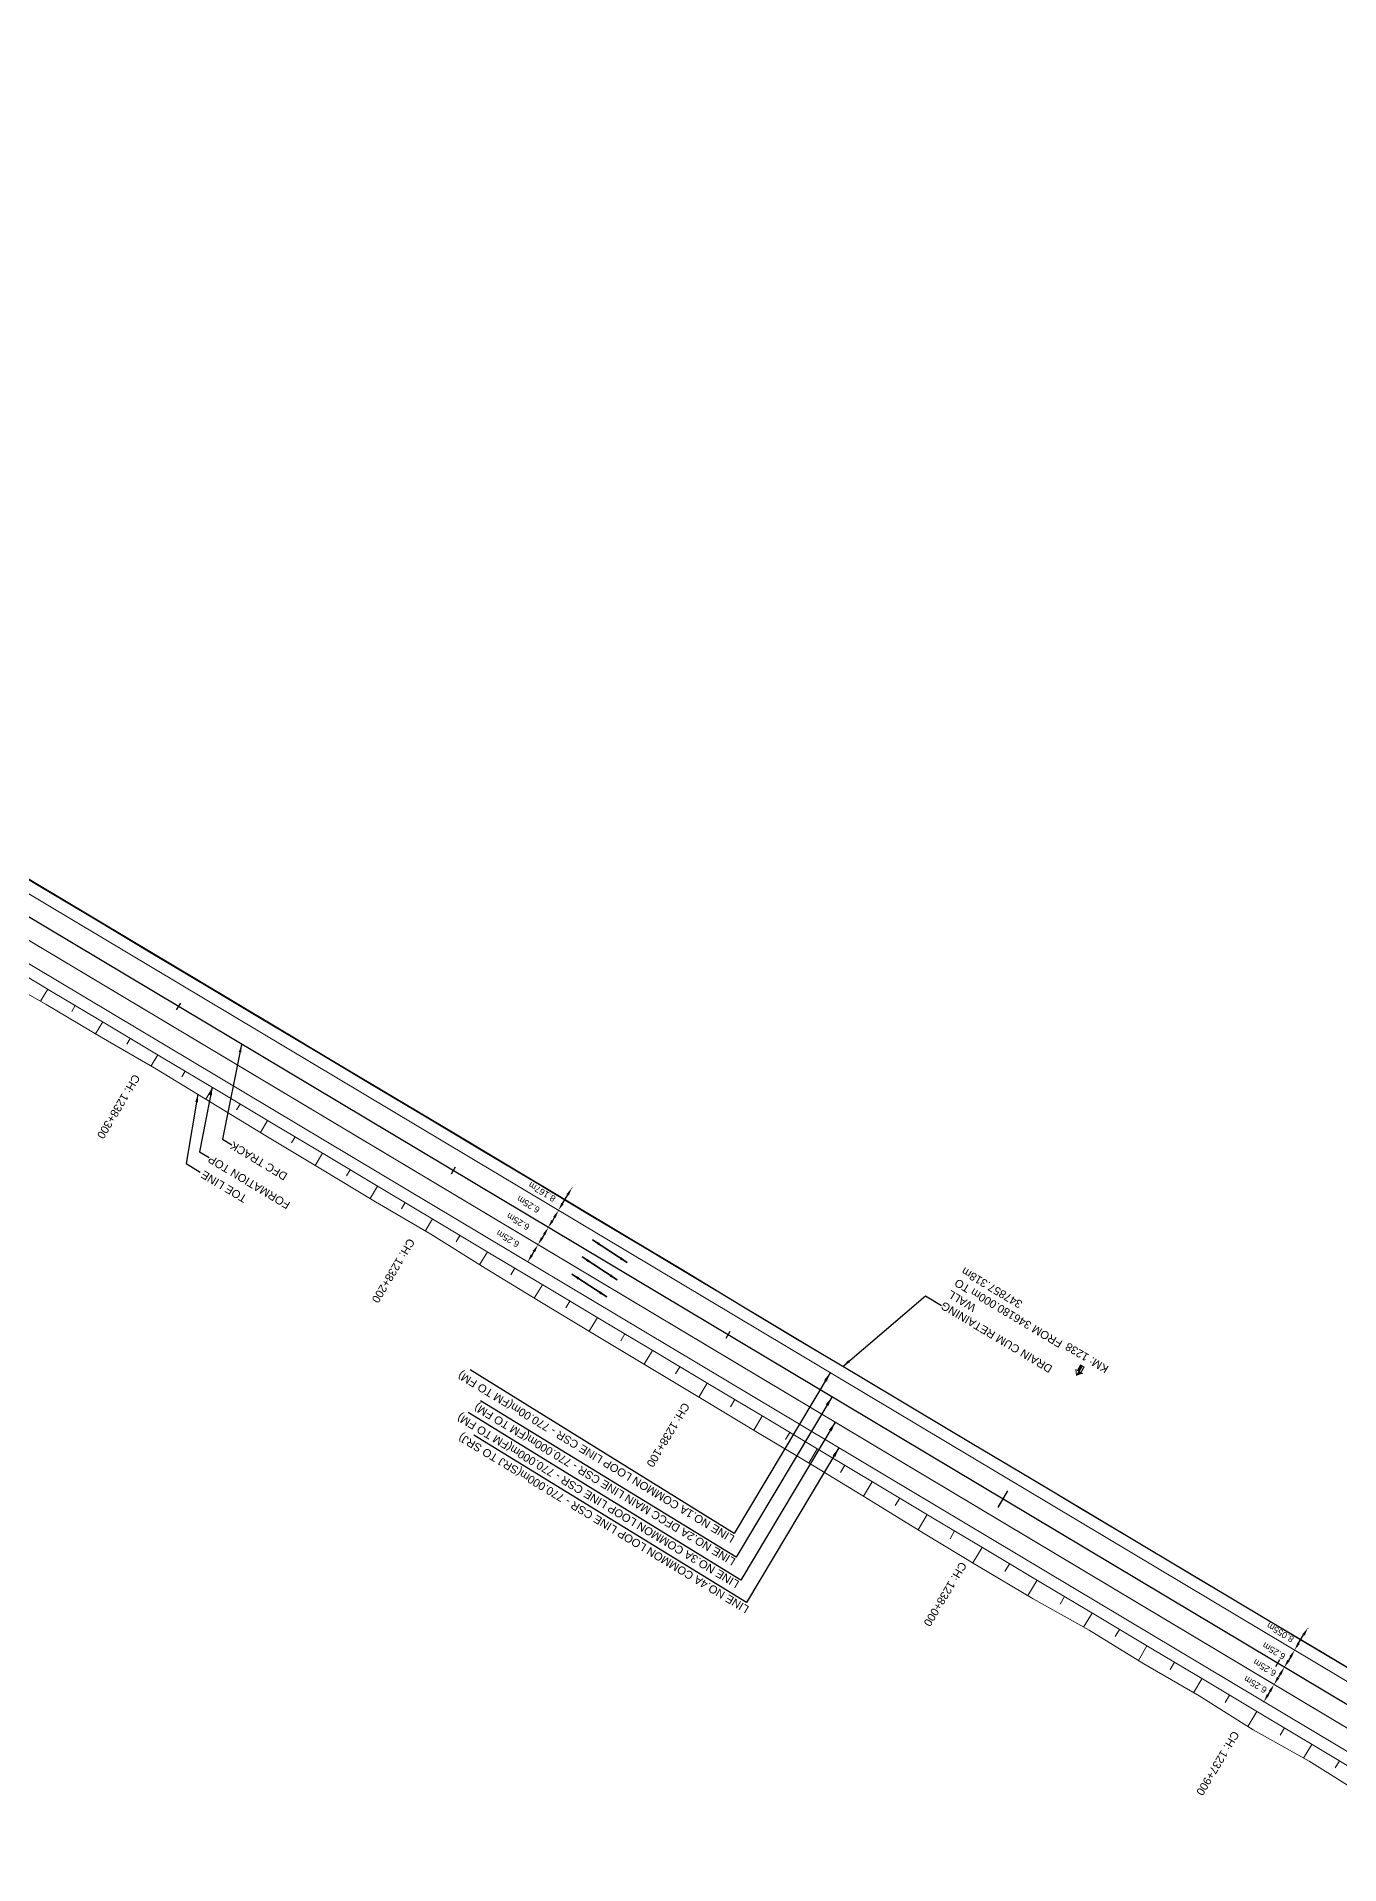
# Model space of a CAD drawing. Header units: metres. Extents: x 593990 to 611207, y 3401545 to 3411811.
# Drawn here: x 604843 to 605250, y 3405052 to 3405623 of the extents above; entities that cross this region are included whole.
import ezdxf
from ezdxf.enums import TextEntityAlignment as Align

# ---------------------------------------------------------------- set-up
doc = ezdxf.new("R2010")
doc.units = ezdxf.units.M
doc.header["$MEASUREMENT"] = 0
doc.linetypes.add('CENTER2', pattern=[1.125, 0.75, -0.125, 0.125, -0.125])
for name, color, linetype, lineweight in [('C-ALIG-DG-LINE', 1, 'CENTER2', 70), ('C-ALIG-LABL-DG', 1, 'Continuous', 25), ('Km post', 1, 'Continuous', 13), ("NEW CHAWAPAIL STN. SRJ's", 10, 'Continuous', 0), ('PROPOSED DFCC TOE LINE', 239, 'Continuous', 0), ('PROPOSED DFCC TOE SLOPES', 239, 'Continuous', 0), ('PROPOSED DFCC TRACK', 1, 'Continuous', 0), ('PROPOSED DRAIN CUM RETAINING WALL', 144, 'Continuous', 30), ('PROPOSED FORMATION LINE - PLAN', 187, 'Continuous', 0)]:
    doc.layers.add(name, color=color, linetype=linetype, lineweight=lineweight)
doc.styles.add('Arial', font='arial.ttf')
doc.styles.get("Standard").update_dxf_attribs({"font": 'arial.ttf'})
doc.styles.add('Style-Arial', font='arial.ttf')
doc.dimstyles.new('ISO-25', dxfattribs={"dimtxt": 2.5, "dimasz": 2.5, "dimexe": 1.25, "dimexo": 0.625, "dimtad": 1, "dimtxsty": 'Standard', "dimcen": 2.5, "dimadec": 0, "dimazin": 0, "dimtfac": 1, "dimtmove": 0, "dimatfit": 3, "dimfxl": 1, "dimarcsym": 0})
doc.dimstyles.get("Standard").update_dxf_attribs({"dimtxt": 0.18, "dimasz": 0.18, "dimexe": 0.18, "dimexo": 0.0625, "dimgap": 0.09, "dimtad": 0, "dimtih": 1, "dimtoh": 1, "dimdec": 4, "dimzin": 0, "dimdsep": 46, "dimtxsty": 'Standard', "dimcen": 0.09, "dimadec": 0, "dimazin": 0, "dimtfac": 1, "dimtdec": 4, "dimtofl": 0, "dimtmove": 0, "dimatfit": 3, "dimfxl": 1, "dimtolj": 1, "dimtzin": 0, "dimarcsym": 0})

# ---------------------------------------------------------------- blocks, each defined once
blk = doc.blocks.new('*D302')
at = {"layer": 'Defpoints', "color": 0, "transparency": 16777216}
for p in [(605006.39, 3405256.66), (605003.04, 3405251.38), (605003.19, 3405251.29)]:
    blk.add_point(p, dxfattribs=at)
at = {"layer": 'PROPOSED DFCC TRACK', "color": 0, "lineweight": -2, "transparency": 16777216}
for p, q in [((605004.96, 3405254.6), (605004.32, 3405253.53)), ((605006.28, 3405256.72), (605006.14, 3405256.81)), ((605003.08, 3405251.36), (605002.93, 3405251.44))]:
    blk.add_line(p, q, dxfattribs=at)
at = {"layer": 'PROPOSED DFCC TRACK', "color": 0, "transparency": 16777216}
for points in [[(605004.6, 3405254.81), (605005.32, 3405254.39), (605006.24, 3405256.74)], [(605003.96, 3405253.74), (605004.68, 3405253.31), (605003.04, 3405251.38)]]:
    blk.add_solid(points, dxfattribs=at)
at = {"layer": 'PROPOSED DFCC TRACK', "color": 0, "lineweight": 0, "transparency": 16777216, "insert": (604996.83, 3405258.63), "char_height": 2, "attachment_point": 5, "rotation": 149, "style": 'Style-Arial'}
blk.add_mtext('\\A1;6.25m', dxfattribs=at)
blk = doc.blocks.new('TerminatorOpen_0.5')
at = {"color": 0, "linetype": 'ByBlock', "lineweight": -2}
for q in [(-1, 0.25), (-1, 0), (-1, -0.25)]:
    blk.add_line((0, 0), q, dxfattribs=at)
blk = doc.blocks.new('*D303')
at = {"layer": 'Defpoints', "color": 0, "transparency": 16777216}
for p in [(605003.19, 3405251.29), (604999.83, 3405246.01), (604999.98, 3405245.93)]:
    blk.add_point(p, dxfattribs=at)
at = {"layer": 'PROPOSED DFCC TRACK', "color": 0, "lineweight": -2, "transparency": 16777216}
for p, q in [((605001.75, 3405249.23), (605001.11, 3405248.16)), ((605003.08, 3405251.36), (605002.93, 3405251.44)), ((604999.87, 3405245.99), (604999.72, 3405246.08))]:
    blk.add_line(p, q, dxfattribs=at)
at = {"layer": 'PROPOSED DFCC TRACK', "color": 0, "transparency": 16777216}
for points in [[(605001.4, 3405249.45), (605002.11, 3405249.02), (605003.04, 3405251.38)], [(605000.76, 3405248.37), (605001.47, 3405247.95), (604999.83, 3405246.01)]]:
    blk.add_solid(points, dxfattribs=at)
at = {"layer": 'PROPOSED DFCC TRACK', "color": 0, "lineweight": 0, "transparency": 16777216, "insert": (604993.62, 3405253.26), "char_height": 2, "attachment_point": 5, "rotation": 149, "style": 'Style-Arial'}
blk.add_mtext('\\A1;6.25m', dxfattribs=at)
blk = doc.blocks.new('*D304')
at = {"layer": 'Defpoints', "color": 0, "transparency": 16777216}
for p in [(604999.98, 3405245.93), (604996.62, 3405240.65), (604996.77, 3405240.56)]:
    blk.add_point(p, dxfattribs=at)
at = {"layer": 'PROPOSED DFCC TRACK', "color": 0, "lineweight": -2, "transparency": 16777216}
for p, q in [((604998.55, 3405243.87), (604997.91, 3405242.8)), ((604999.87, 3405245.99), (604999.72, 3405246.08)), ((604996.67, 3405240.63), (604996.52, 3405240.71))]:
    blk.add_line(p, q, dxfattribs=at)
at = {"layer": 'PROPOSED DFCC TRACK', "color": 0, "transparency": 16777216}
for points in [[(604997.55, 3405243.01), (604998.26, 3405242.58), (604996.62, 3405240.65)], [(604998.19, 3405244.08), (604998.91, 3405243.66), (604999.83, 3405246.01)]]:
    blk.add_solid(points, dxfattribs=at)
at = {"layer": 'PROPOSED DFCC TRACK', "color": 0, "lineweight": 0, "transparency": 16777216, "insert": (604990.41, 3405247.9), "char_height": 2, "attachment_point": 5, "rotation": 149, "style": 'Style-Arial'}
blk.add_mtext('\\A1;6.25m', dxfattribs=at)
blk = doc.blocks.new('*D305')
at = {"layer": 'Defpoints', "color": 0, "transparency": 16777216}
for p in [(605010.33, 3405263.82), (605010.41, 3405263.77), (605006.14, 3405256.81)]:
    blk.add_point(p, dxfattribs=at)
at = {"layer": 'PROPOSED DFCC TRACK', "color": 0, "lineweight": -2, "transparency": 16777216}
for p, q in [((605007.49, 3405258.91), (605009.12, 3405261.63)), ((605010.44, 3405263.75), (605010.51, 3405263.71)), ((605006.24, 3405256.74), (605006.32, 3405256.7))]:
    blk.add_line(p, q, dxfattribs=at)
at = {"layer": 'PROPOSED DFCC TRACK', "color": 0, "transparency": 16777216}
for points in [[(605008.76, 3405261.84), (605009.48, 3405261.41), (605010.41, 3405263.77)], [(605007.14, 3405259.12), (605007.85, 3405258.7), (605006.21, 3405256.76)]]:
    blk.add_solid(points, dxfattribs=at)
at = {"layer": 'PROPOSED DFCC TRACK', "color": 0, "lineweight": 0, "transparency": 16777216, "insert": (605001.1, 3405262.52), "char_height": 2, "attachment_point": 5, "rotation": 149, "style": 'Style-Arial'}
blk.add_mtext('\\A1;8.167m', dxfattribs=at)
blk = doc.blocks.new('*D188')
at = {"layer": 'Defpoints', "color": 0, "transparency": 16777216}
for p in [(605236.32, 3405119.25), (605232.96, 3405113.98), (605233.11, 3405113.89)]:
    blk.add_point(p, dxfattribs=at)
at = {"layer": 'PROPOSED DFCC TRACK', "color": 0, "lineweight": -2, "transparency": 16777216}
for p, q in [((605236.21, 3405119.32), (605236.06, 3405119.4)), ((605233.01, 3405113.95), (605232.86, 3405114.04)), ((605234.89, 3405117.19), (605234.25, 3405116.12))]:
    blk.add_line(p, q, dxfattribs=at)
at = {"layer": 'PROPOSED DFCC TRACK', "color": 0, "transparency": 16777216}
for points in [[(605234.53, 3405117.41), (605235.25, 3405116.98), (605236.17, 3405119.34)], [(605233.89, 3405116.34), (605234.61, 3405115.91), (605232.96, 3405113.98)]]:
    blk.add_solid(points, dxfattribs=at)
at = {"layer": 'PROPOSED DFCC TRACK', "color": 0, "lineweight": 0, "transparency": 16777216, "insert": (605229.71, 3405119.11), "char_height": 2, "attachment_point": 5, "rotation": 149, "style": 'Style-Arial'}
blk.add_mtext('\\A1;6.25m', dxfattribs=at)
blk = doc.blocks.new('*D189')
at = {"layer": 'Defpoints', "color": 0, "transparency": 16777216}
for p in [(605233.11, 3405113.89), (605229.76, 3405108.61), (605229.91, 3405108.52)]:
    blk.add_point(p, dxfattribs=at)
at = {"layer": 'PROPOSED DFCC TRACK', "color": 0, "lineweight": -2, "transparency": 16777216}
for p, q in [((605231.68, 3405111.83), (605231.04, 3405110.76)), ((605233.01, 3405113.95), (605232.86, 3405114.04)), ((605229.8, 3405108.59), (605229.65, 3405108.67))]:
    blk.add_line(p, q, dxfattribs=at)
at = {"layer": 'PROPOSED DFCC TRACK', "color": 0, "transparency": 16777216}
for points in [[(605231.32, 3405112.04), (605232.04, 3405111.62), (605232.96, 3405113.98)], [(605230.68, 3405110.97), (605231.4, 3405110.54), (605229.76, 3405108.61)]]:
    blk.add_solid(points, dxfattribs=at)
at = {"layer": 'PROPOSED DFCC TRACK', "color": 0, "lineweight": 0, "transparency": 16777216, "insert": (605226.85, 3405113.87), "char_height": 2, "attachment_point": 5, "rotation": 149, "style": 'Style-Arial'}
blk.add_mtext('\\A1;6.25m', dxfattribs=at)
blk = doc.blocks.new('*D190')
at = {"layer": 'Defpoints', "color": 0, "transparency": 16777216}
for p in [(605229.91, 3405108.52), (605226.55, 3405103.25), (605226.7, 3405103.16)]:
    blk.add_point(p, dxfattribs=at)
at = {"layer": 'PROPOSED DFCC TRACK', "color": 0, "lineweight": -2, "transparency": 16777216}
for p, q in [((605228.48, 3405106.46), (605227.84, 3405105.39)), ((605229.8, 3405108.59), (605229.65, 3405108.67)), ((605226.59, 3405103.22), (605226.45, 3405103.31))]:
    blk.add_line(p, q, dxfattribs=at)
at = {"layer": 'PROPOSED DFCC TRACK', "color": 0, "transparency": 16777216}
for points in [[(605228.12, 3405106.68), (605228.83, 3405106.25), (605229.76, 3405108.61)], [(605227.48, 3405105.61), (605228.19, 3405105.18), (605226.55, 3405103.25)]]:
    blk.add_solid(points, dxfattribs=at)
at = {"layer": 'PROPOSED DFCC TRACK', "color": 0, "lineweight": 0, "transparency": 16777216, "insert": (605223.92, 3405108.63), "char_height": 2, "attachment_point": 5, "rotation": 149, "style": 'Style-Arial'}
blk.add_mtext('\\A1;6.25m', dxfattribs=at)
blk = doc.blocks.new('*D191')
at = {"layer": 'Defpoints', "color": 0, "transparency": 16777216}
for p in [(605240.2, 3405126.31), (605240.28, 3405126.27), (605236.06, 3405119.4)]:
    blk.add_point(p, dxfattribs=at)
at = {"layer": 'PROPOSED DFCC TRACK', "color": 0, "lineweight": -2, "transparency": 16777216}
for p, q in [((605237.42, 3405121.51), (605238.99, 3405124.13)), ((605240.31, 3405126.25), (605240.38, 3405126.21)), ((605236.17, 3405119.34), (605236.25, 3405119.3))]:
    blk.add_line(p, q, dxfattribs=at)
at = {"layer": 'PROPOSED DFCC TRACK', "color": 0, "transparency": 16777216}
for points in [[(605238.63, 3405124.34), (605239.35, 3405123.91), (605240.28, 3405126.27)], [(605237.07, 3405121.72), (605237.78, 3405121.29), (605236.14, 3405119.36)]]:
    blk.add_solid(points, dxfattribs=at)
at = {"layer": 'PROPOSED DFCC TRACK', "color": 0, "lineweight": 0, "transparency": 16777216, "insert": (605231.7, 3405124.89), "char_height": 2, "attachment_point": 5, "rotation": 149, "style": 'Style-Arial'}
blk.add_mtext('\\A1;8.055m', dxfattribs=at)
blk = doc.blocks.new('Tick Hor')
blk.add_lwpolyline([(-0.5, 0), (0.5, 0)])
blk = doc.blocks.new('KM Post')
at = {"layer": 'Km post', "lineweight": 13}
h = blk.add_hatch(color=256, dxfattribs=at)
h.paths.add_polyline_path([(0, -8.9), (1.6, -8.9), (1.6, -3.8), (0, -3.8)])
h.paths.add_polyline_path([(0, -3.8), (0, 0), (-3.4, -3.8)])
for p, q in [((0, -8.9), (0, 0)), ((3.1, -3.8), (0, 0)), ((3.1, -3.8), (-3.4, -3.8))]:
    blk.add_line(p, q, dxfattribs=at)
blk.add_lwpolyline([(1.6, -3.8), (1.6, -8.9), (-1.6, -8.9), (-1.6, -3.8)], dxfattribs=at)

msp = doc.modelspace()

# ---------------------------------------------------------------- linework, layer by layer
at = {"layer": 'C-ALIG-DG-LINE', "color": 1, "linetype": 'Continuous', "lineweight": 30, "flags": 128}
msp.add_lwpolyline([(606968.149, 3404077.0385), (604380.3628, 3405623.4864)], dxfattribs=at)
at = {"layer": 'C-ALIG-LABL-DG', "color": 1, "linetype": 'Continuous', "lineweight": 25}
msp.add_line((605144.9972, 3405166.5447), (605143.7148, 3405164.3987), dxfattribs=at)
at = {"layer": 'PROPOSED DFCC TOE LINE', "lineweight": 0, "flags": 128}
msp.add_lwpolyline([(605257.7279, 3405074.0859), (605240.7237, 3405084.6197), (605223.2763, 3405094.4118), (605206.3265, 3405105.0365), (605189.0556, 3405115.124), (605171.9972, 3405125.5669), (605154.5543, 3405135.3666), (605137.3443, 3405145.556), (605120.2349, 3405155.9137), (605103.187, 3405166.3742), (605086.1136, 3405176.7922), (605068.9423, 3405187.0463), (605051.7909, 3405197.3337), (605034.6633, 3405207.6608), (605017.5093, 3405217.9439), (605000.3739, 3405228.258), (604983.2842, 3405238.6487), (604966.3382, 3405249.2799), (604949.1204, 3405259.4561), (604931.945, 3405269.7033), (604914.833, 3405280.0567), (604897.7741, 3405290.4989), (604880.676, 3405300.8754), (604863.3571, 3405310.8826), (604846.1544, 3405321.0841), (604828.7765, 3405330.9925)], dxfattribs=at)
at = {"layer": 'PROPOSED DFCC TOE SLOPES', "flags": 128}
for points in [[(604846.7023, 3405325.8738), (604844.4282, 3405322.0683)], [(604855.2863, 3405320.744), (604854.1666, 3405318.8704)], [(604863.8703, 3405315.6142), (604861.6483, 3405311.8959)], [(604872.4543, 3405310.4845), (604871.3753, 3405308.6788)], [(604881.0384, 3405305.3547), (604878.9556, 3405301.8695)], [(604889.6224, 3405300.2249), (604888.5745, 3405298.4714)], [(604898.2064, 3405295.0952), (604896.0757, 3405291.5296)], [(604906.7904, 3405289.9654), (604905.6997, 3405288.1402)], [(604915.3745, 3405284.8356), (604913.1385, 3405281.094)], [(604923.9585, 3405279.7059), (604922.8238, 3405277.8072)], [(604932.5425, 3405274.5761), (604930.2451, 3405270.7317)], [(604941.1265, 3405269.4463), (604939.9765, 3405267.522)], [(604949.7106, 3405264.3165), (604947.4143, 3405260.474)], [(604958.2946, 3405259.1868), (604957.1568, 3405257.2828)], [(604966.8786, 3405254.057), (604964.6279, 3405250.2907)], [(604975.4626, 3405248.9272), (604974.2953, 3405246.9738)], [(604984.0466, 3405243.7975), (604981.6009, 3405239.7047)], [(604992.6307, 3405238.6677), (604991.381, 3405236.5766)], [(605001.2147, 3405233.5379), (604998.6763, 3405229.2902)], [(605009.7987, 3405228.4082), (605008.5191, 3405226.2668)], [(605018.3827, 3405223.2784), (605015.8071, 3405218.9684)], [(605026.9668, 3405218.1486), (605025.6745, 3405215.9862)], [(605035.5508, 3405213.0189), (605032.9593, 3405208.6823)], [(605044.1348, 3405207.8891), (605042.8303, 3405205.7061)], [(605052.7188, 3405202.7593), (605050.0895, 3405198.3595)], [(605061.3029, 3405197.6295), (605059.9829, 3405195.4207)], [(605069.8869, 3405192.4998), (605067.2386, 3405188.0682)], [(605078.4709, 3405187.37), (605077.1466, 3405185.1539)], [(605087.0549, 3405182.2402), (605084.4079, 3405177.8108)], [(605095.639, 3405177.1105), (605094.2966, 3405174.8643)], [(605104.223, 3405171.9807), (605101.491, 3405167.4091)], [(605112.807, 3405166.8509), (605111.4123, 3405164.517)], [(605121.391, 3405161.7212), (605118.5415, 3405156.9528)], [(605129.9751, 3405156.5914), (605128.5326, 3405154.1776)], [(605138.5591, 3405151.4616), (605135.6447, 3405146.5849)], [(605147.1431, 3405146.3319), (605145.6914, 3405143.9027)], [(605155.7271, 3405141.2021), (605152.8447, 3405136.3788)], [(605164.3112, 3405136.0723), (605162.9271, 3405133.7563)], [(605172.8952, 3405130.9425), (605170.2645, 3405126.5404)], [(605181.4792, 3405125.8128), (605180.1555, 3405123.5978)], [(605190.0632, 3405120.683), (605187.3611, 3405116.1613)], [(605198.6472, 3405115.5532), (605197.3113, 3405113.3178)], [(605207.2313, 3405110.4235), (605204.6109, 3405106.0386)], [(605215.8153, 3405105.2937), (605214.4665, 3405103.0366)], [(605224.3993, 3405100.1639), (605221.5926, 3405095.4672)], [(605232.9833, 3405095.0342), (605231.6251, 3405092.7613)], [(605241.5674, 3405089.9044), (605238.9905, 3405085.5924)], [(605250.1514, 3405084.7746), (605248.844, 3405082.5869)]]:
    msp.add_lwpolyline(points, dxfattribs=at)
at = {"layer": 'PROPOSED DFCC TRACK', "linetype": 'Continuous', "flags": 128}
for points in [[(604467.4459, 3405564.165), (606726.5509, 3404214.1353)], [(604507.9882, 3405554.4991), (606316.006, 3404474.0368)], [(604542.0713, 3405512.2883), (606023.3787, 3404627.0665)]]:
    msp.add_lwpolyline(points, dxfattribs=at)
at = {"layer": 'PROPOSED DRAIN CUM RETAINING WALL', "flags": 128}
msp.add_lwpolyline([(605263.2008, 3405107.5885), (605245.2935, 3405118.2708), (605227.4173, 3405128.9345), (605208.7356, 3405140.0828), (605190.3843, 3405151.034), (605171.9862, 3405162.0089), (605153.8473, 3405172.8291), (605135.4388, 3405183.806), (605116.8036, 3405194.9181), (605098.8693, 3405205.6301), (605080.276, 3405216.7359), (605062.9869, 3405227.142), (605045.3677, 3405237.8867), (605027.6283, 3405248.4776), (605009.7113, 3405259.1746), (604991.754, 3405269.9302), (604974.0649, 3405280.5252), (604958.6011, 3405289.7613), (604936.626, 3405302.8865), (604918.5465, 3405313.6861), (604893.6963, 3405328.5301), (604872.2553, 3405341.3312), (604850.4346, 3405354.3591), (604829.9328, 3405366.6204)], dxfattribs=at)
at = {"layer": 'PROPOSED FORMATION LINE - PLAN', "lineweight": 0, "flags": 128}
for points in [[(605256.7384, 3405111.4183), (605239.5704, 3405121.6779), (605222.4023, 3405131.9374), (605205.2343, 3405142.1969), (605188.0662, 3405152.4565), (605170.8982, 3405162.716), (605153.7301, 3405172.9755), (605136.5621, 3405183.2351), (605119.394, 3405193.4946), (605102.226, 3405203.7542), (605085.0579, 3405214.0137), (605067.8899, 3405224.2732), (605050.7218, 3405234.5328), (605033.5538, 3405244.7923), (605016.3857, 3405255.0519), (604999.2177, 3405265.3114), (604982.0496, 3405275.5709), (604964.8816, 3405285.8305), (604947.7135, 3405296.09), (604930.5455, 3405306.3495), (604913.3775, 3405316.6091), (604896.2094, 3405326.8686), (604879.0414, 3405337.1282), (604861.8733, 3405347.3877), (604844.7053, 3405357.6472), (604827.5372, 3405367.9068)], [(605260.4408, 3405078.6257), (605243.2728, 3405088.8853), (605226.1047, 3405099.1448), (605208.9367, 3405109.4043), (605191.7686, 3405119.6639), (605174.6006, 3405129.9234), (605157.4325, 3405140.1829), (605140.2645, 3405150.4425), (605123.0964, 3405160.702), (605105.9284, 3405170.9616), (605088.7603, 3405181.2211), (605071.5923, 3405191.4806), (605054.4242, 3405201.7402), (605037.2562, 3405211.9997), (605020.0881, 3405222.2593), (605002.9201, 3405232.5188), (604985.752, 3405242.7783), (604968.584, 3405253.0379), (604951.416, 3405263.2974), (604934.2479, 3405273.5569), (604917.0799, 3405283.8165), (604899.9118, 3405294.076), (604882.7438, 3405304.3356), (604865.5757, 3405314.5951), (604848.4077, 3405324.8546), (604831.2396, 3405335.1142)]]:
    msp.add_lwpolyline(points, dxfattribs=at)

# ---------------------------------------------------------------- block references
at = {"layer": 'C-ALIG-LABL-DG', "color": 1, "linetype": 'Continuous', "lineweight": 25, "rotation": 239.137674570676}
for p, xscale, yscale, zscale in [((604887.4765, 3405320.4378), 2.500000000000004, 2.500000000000004, 2.500000000000004), ((604973.3167, 3405269.1401), 2.500000000000004, 2.500000000000004, 2.500000000000004), ((605059.157, 3405217.8424), 2.500000000000004, 2.500000000000004, 2.500000000000004), ((605144.9972, 3405166.5447), 6.000000000000025, 6.000000000000025, 6.000000000000025), ((605230.8375, 3405115.247), 2.500000000000004, 2.500000000000004, 2.500000000000004)]:
    msp.add_blockref('Tick Hor', p, dxfattribs=dict(at, xscale=xscale, yscale=yscale, zscale=zscale))

# ---------------------------------------------------------------- texts
at = {"layer": 'C-ALIG-LABL-DG', "color": 1, "style": 'Arial'}
msp.add_text('CH: 1238+000', height=2.5, rotation=239.137675, dxfattribs=at).set_placement((605131.7665, 3405147.1801))
at = {"layer": "NEW CHAWAPAIL STN. SRJ's", "lineweight": 13}
for s, p in [('LINE NO.1A COMMON LOOP LINE CSR - 770.00m(FM TO FM)', (605017.9797, 3405179.6777)), ('LINE NO.3A COMMON LOOP LINE CSR - 770.000m(FM TO FM)', (605018.5876, 3405166.0155)), ('LINE NO.2A DFCC MAIN LINE CSR - 770.000m(FM TO FM)', (605020.677, 3405171.1125)), ('LINE NO.4A COMMON LOOP LINE CSR - 770.000m(SRJ TO SRJ)', (605020.3136, 3405158.967))]:
    msp.add_text(s, height=2.5, rotation=148.898117, dxfattribs=at).set_placement(p, align=Align.MIDDLE_CENTER)
at = {"layer": 'PROPOSED DFCC TOE LINE', "lineweight": 0}
msp.add_text('TOE LINE', height=2.5, rotation=149, dxfattribs=at).set_placement((604895.5254, 3405269.3403, 306.8582), align=Align.RIGHT)
at = {"layer": 'PROPOSED DFCC TRACK', "color": 10, "linetype": 'Continuous', "lineweight": -3, "ltscale": 5}
msp.add_text('DFC TRACK', height=2.5, rotation=149, dxfattribs=at).set_placement((604904.6787, 3405278.4044), align=Align.RIGHT)
at = {"layer": 'PROPOSED DRAIN CUM RETAINING WALL', "insert": (605125.3604, 3405226.2224), "char_height": 2.5, "width": 41.217694, "attachment_point": 3, "rotation": 149.137675, "style": 'Style-Arial'}
msp.add_mtext('DRAIN CUM RETAINING WALL \\PFROM 346180.000m TO 347857.318m', dxfattribs=at)
at = {"layer": 'PROPOSED FORMATION LINE - PLAN', "lineweight": 0}
msp.add_text('FORMATION TOP', height=2.5, rotation=149, dxfattribs=at).set_placement((604897.7432, 3405274.1293, 306.8582), align=Align.RIGHT)

# ---------------------------------------------------------------- dimensions: what is measured, and where the dimension line sits
at = {"layer": 'PROPOSED DFCC TRACK', "color": 10, "lineweight": 0}
for base, p1, p2, angle, picture, middle in [((605010.406, 3405263.7708), (605006.1352, 3405256.8089), (605010.3317, 3405263.8153), 59.08027, '*D305', (605001.0999, 3405262.5211)), ((605003.0364, 3405251.3798), (605006.3913, 3405256.6559), (605003.1851, 3405251.2909), 239.137675, '*D302', (604996.8256, 3405258.626)), ((604999.8303, 3405246.0148), (605003.1851, 3405251.2909), (604999.979, 3405245.9259), 239.137675, '*D303', (604993.6195, 3405253.261)), ((604996.6242, 3405240.6498), (604999.979, 3405245.9259), (604996.7729, 3405240.5609), 239.137675, '*D304', (604990.4134, 3405247.896)), ((605240.2768, 3405126.2702), (605236.0637, 3405119.4048), (605240.2025, 3405126.3147), 59.08027, '*D191', (605231.7009, 3405124.8879)), ((605232.9649, 3405113.9757), (605236.3198, 3405119.2518), (605233.1136, 3405113.8868), 239.137675, '*D188', (605229.7068, 3405119.1131)), ((605226.5527, 3405103.2457), (605229.9075, 3405108.5218), (605226.7014, 3405103.1568), 239.137675, '*D190', (605223.924, 3405108.6255)), ((605229.7588, 3405108.6107), (605233.1136, 3405113.8868), (605229.9075, 3405108.5218), 239.137675, '*D189', (605226.8486, 3405113.8693))]:
    dim = msp.add_linear_dim(base=base, p1=p1, p2=p2, angle=angle, text='<>m', dimstyle='Standard', override={"dimtxt": 2, "dimasz": 2.5, "dimexe": 0.125, "dimexo": 0.125, "dimgap": 0.125, "dimtad": 1, "dimtih": 0, "dimtoh": 0, "dimdec": 3, "dimzin": 11, "dimtxsty": 'Style-Arial', "dimsah": 1, "dimadec": 4, "dimazin": 3, "dimtmove": 2, "dimatfit": 1, "dimldrblk": 'TerminatorOpen_0.5', "dimfrac": 2, "dimtzin": 11}, dxfattribs=at)
    dim.commit()
    dim.dimension.update_dxf_attribs({"geometry": picture, "text_midpoint": middle, "dimtype": 129, "text_rotation": 149})

# ---------------------------------------------------------------- leaders
at = {"layer": "NEW CHAWAPAIL STN. SRJ's", "lineweight": 13}
for points in [[(605091.1266, 3405206.0185), (605061.1133, 3405155.795), (604978.6189, 3405206.957)], [(605091.6493, 3405198.4252), (605061.7811, 3405148.4445), (604981.8661, 3405197.2184)], [(605092.6625, 3405190.5388), (605063.2047, 3405141.245), (604977.9711, 3405193.6375)], [(605093.8319, 3405182.5589), (605064.9308, 3405134.1964), (604979.7781, 3405186.4767)]]:
    msp.add_leader(points, dimstyle='Standard', override={"dimasz": 3, "dimgap": 0.25}, dxfattribs=at)
at = {"layer": 'PROPOSED DFCC TOE LINE', "lineweight": 0}
msp.add_leader([(604893.5982, 3405293.0332), (604889.9555, 3405271.4104), (604894.28, 3405268.7036)], dimstyle='ISO-25', override={"dimtxt": 3, "dimasz": 2.5, "dimgap": 0.625, "dimtad": 0, "dimdec": 3, "dimzin": 2, "dimtdec": 3}, dxfattribs=at)
at = {"layer": 'PROPOSED DFCC TRACK', "color": 10, "linetype": 'Continuous', "lineweight": -3, "ltscale": 5}
msp.add_leader([(604907.2609, 3405308.6147, 130.919), (604901.2855, 3405278.9704, 130.919), (604904.2446, 3405277.1879, 130.919)], dimstyle='ISO-25', override={"dimtxt": 3, "dimasz": 2.5, "dimgap": 0.625, "dimtad": 0, "dimdec": 3, "dimzin": 2, "dimtdec": 3}, dxfattribs=at)
at = {"layer": 'PROPOSED DFCC TRACK', "linetype": 'Continuous', "lineweight": 0}
for points in [[(605016.8176, 3405247.5908), (605027.7289, 3405240.4283)], [(605027.7289, 3405240.4283), (605016.8176, 3405247.5908)], [(605013.6115, 3405242.2257), (605024.5228, 3405235.0633)], [(605024.5228, 3405235.0633), (605013.6115, 3405242.2257)], [(605010.4054, 3405236.8607), (605021.3167, 3405229.6983)], [(605021.3167, 3405229.6983), (605010.4054, 3405236.8607)]]:
    msp.add_leader(points, dimstyle='ISO-25', override={"dimtxt": 3, "dimasz": 2.5, "dimtad": 0, "dimdec": 3, "dimzin": 2, "dimtdec": 3}, dxfattribs=at)
at = {"layer": 'PROPOSED DRAIN CUM RETAINING WALL', "linetype": 'Continuous', "lineweight": 0, "ltscale": 5}
msp.add_leader([(605095.0849, 3405208.0216), (605120.8806, 3405230.0698), (605125.887, 3405227.078)], dimstyle='ISO-25', override={"dimtxt": 3, "dimtad": 0, "dimdec": 3, "dimzin": 2, "dimtdec": 3}, dxfattribs=at)
at = {"layer": 'PROPOSED FORMATION LINE - PLAN', "lineweight": 0}
msp.add_leader([(604898.0198, 3405295.2067), (604894.1297, 3405275.0564), (604897.0889, 3405273.2739)], dimstyle='ISO-25', override={"dimtxt": 3, "dimasz": 2.5, "dimgap": 0.625, "dimtad": 0, "dimdec": 3, "dimzin": 2, "dimtdec": 3}, dxfattribs=at)

# ---------------------------------------------------------------- next in the draw order: texts
at = {"layer": 'C-ALIG-LABL-DG', "color": 1, "linetype": 'Continuous', "lineweight": 25, "char_height": 2.5, "style": 'Arial', "bg_fill": 3, "box_fill_scale": 1.04, "bg_fill_color": 256, "bg_fill_true_color": 13158600, "bg_fill_transparency": 0}
for s, insert, width, attachment_point, rotation in [('CH: 1238+300', (604874.6008, 3405298.8919), 22.502814, 4, 239.137675), ('CH: 1238+200', (604960.441, 3405247.5942), 22.502814, 4, 239.137675), ('KM: 1238', (605177.0495, 3405205.7547), 14.684959, 1, 149.137675), ('CH: 1238+100', (605046.2813, 3405196.2965), 22.502814, 4, 239.137675), ('CH: 1237+900', (605217.9617, 3405093.7011), 22.502814, 4, 239.137675)]:
    msp.add_mtext(s, dxfattribs=dict(at, insert=insert, width=width, attachment_point=attachment_point, rotation=rotation))

# ---------------------------------------------------------------- next in the draw order: linework, layer by layer
at = {"layer": 'PROPOSED DFCC TRACK', "linetype": 'Continuous'}
msp.add_lwpolyline([(606771.2735, 3404187.4093), (604467.4459, 3405564.165)], dxfattribs=at)

# ---------------------------------------------------------------- next in the draw order: block references
at = {"layer": 'C-ALIG-LABL-DG', "color": 1, "linetype": 'Continuous', "lineweight": 25, "xscale": 0.3933041122191764, "yscale": 0.3933041122191764, "zscale": 0.3933041122191764, "rotation": 149.1376745699824}
msp.add_blockref('KM Post', (605168.0812, 3405205.1728), dxfattribs=at)

doc.saveas('drawing.dxf')
